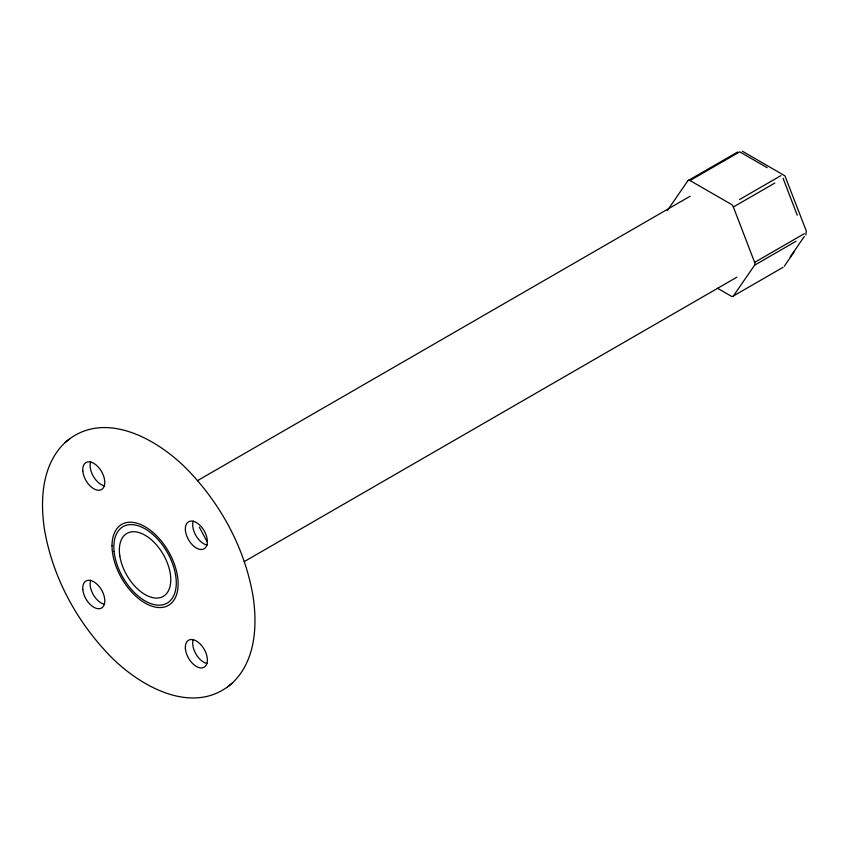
<?xml version="1.0" encoding="UTF-8"?>
<svg xmlns="http://www.w3.org/2000/svg" width="849" height="849" viewBox="0 0 849 849"><rect width="100%" height="100%" fill="white"/><g stroke="black" fill="none" stroke-linecap="round" stroke-linejoin="round"><path stroke-width="1.27" d="M805.839 235.035L806.295 230.928L784.922 175.849L742.334 151.175M794.568 251.24L784.359 266.193M667.367 210.51L687.892 180.72L737.59 152.035M717.501 288.267L731.244 296.205A3.46 1.995 60 0 0 733.366 296.004L754.623 265.164L796.044 241.254M790.154 257.035L804.321 236.468M65.161 442.488C41.962 464.435 39.967 499.53 44.435 529.235C52.171 575.081 74.701 617.934 106.242 651.883C135.67 684.209 192.532 718.307 232.318 683.042C255.517 661.106 257.523 626 253.044 596.295C245.308 550.46 222.778 507.606 191.237 473.657C161.809 441.331 104.958 407.223 65.161 442.488L70.021 438.551M227.458 686.979L232.318 683.042M687.892 180.72A3.46 1.995 60 0 1 690.014 180.529L739.723 151.833L767.199 167.699M197.488 480.651L690.141 196.225M739.521 199.547L780.942 175.626M754.623 265.164A3.46 1.995 60 0 0 754.623 262.362L733.366 206.986L774.787 183.066M754.623 262.362L804.321 233.666M244.236 561.614L736.879 277.188M733.366 296.004L783.065 267.308M690.014 180.529L731.244 204.322A3.46 1.995 60 0 1 733.366 206.986M199.292 527.133L207.23 541.832M783.065 178.29L797.243 215.211M207.103 545.1A15.579 8.999 60 0 1 195.907 535.539A15.579 8.999 60 0 1 193.222 521.053M207.103 663.547A15.579 8.999 60 0 1 195.907 653.974A15.579 8.999 60 0 1 193.222 639.499M104.533 604.329A15.579 8.999 60 0 1 93.337 594.756A15.579 8.999 60 0 1 90.652 580.281M104.533 485.883A15.579 8.999 60 0 1 93.337 476.31A15.579 8.999 60 0 1 90.652 461.835M114.095 551.436A44.148 25.491 60 0 0 163.878 604.509A44.148 25.491 60 0 0 157.235 538.722A44.148 25.491 60 0 0 114.095 551.436M82.82 471.057A15.579 8.999 60 0 0 100.256 490.085A15.579 8.999 60 0 0 98.261 467.024A15.579 8.999 60 0 0 82.82 471.057M82.82 589.503A15.579 8.999 60 0 0 100.256 608.531A15.579 8.999 60 0 0 98.261 585.46A15.579 8.999 60 0 0 82.82 589.503M185.4 648.721A15.579 8.999 60 0 0 202.837 667.749A15.579 8.999 60 0 0 200.842 644.688A15.579 8.999 60 0 0 185.4 648.721M185.4 530.285A15.579 8.999 60 0 0 202.837 549.303A15.579 8.999 60 0 0 200.842 526.242A15.579 8.999 60 0 0 185.4 530.285M112.015 545.801A46.748 26.988 60 0 0 161.597 607.481A46.748 26.988 60 0 0 161.597 541.375A46.748 26.988 60 0 0 112.015 545.801M119.826 555.936A36.358 20.992 60 0 0 161.904 597.038A36.358 20.992 60 0 0 153.478 541.694A36.358 20.992 60 0 0 119.826 555.936"/></g></svg>
